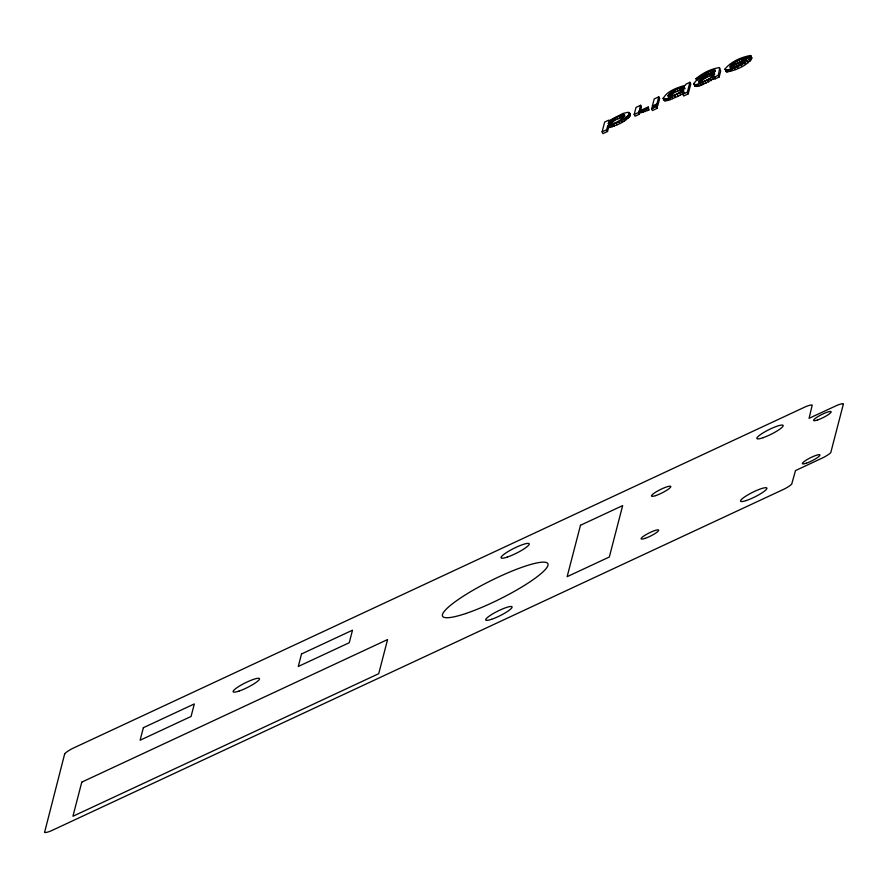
<?xml version="1.0" encoding="UTF-8"?>
<svg xmlns="http://www.w3.org/2000/svg" width="888" height="888" viewBox="0 0 888 888"><rect width="100%" height="100%" fill="white"/><g stroke="black" fill="none" stroke-linecap="round" stroke-linejoin="round"><path stroke-width="1.33" d="M695.992 78.755C702.341 73.105 710.9 68.953 719.225 67.588L720.679 71.107L719.136 77.023L714.918 78.988L715.184 77.966L701.176 85.348L696.148 86.48L694.816 85.87L693.961 83.417L696.436 80.364L706.804 74.148L715.206 71.351L715.173 70.041C707.991 70.097 702.386 76.224 695.992 78.755L696.858 80.475M694.816 85.87L693.961 83.417M629.492 113.609L628.16 112.254L623.054 113.431L608.558 121.034L608.791 120.124L604.673 122.045L602.108 131.89L602.974 133.622L607.536 131.491L608.502 127.761L607.636 126.041C615.539 123.743 624.53 120.457 629.492 113.609L630.358 115.329C625.396 122.189 616.394 125.463 608.502 127.761M630.358 115.329L629.503 112.865M639.682 108.958C640.947 111.833 646.242 107.104 648.284 107.048L648.851 109.946L639.615 112.976L639.282 114.252L635.053 116.228L634.187 114.497L636.019 107.426L640.637 105.272L641.502 107.004L640.548 110.689L639.682 108.958L640.637 105.272M607.536 131.491L606.67 129.759L607.636 126.041M639.282 114.252L638.75 111.255L646.22 109.069L647.985 108.214L648.284 107.048M651.603 108.813L651.97 107.404L656.587 105.25L657.442 106.982L657.076 108.392L652.458 110.545L651.603 108.813L656.21 106.671L656.587 105.25M653.235 107.748L652.369 106.027L654.212 98.945L658.774 96.825L659.629 98.546L657.797 105.628L656.931 103.896L658.774 96.825M682.794 94.272L683.749 90.609L669.63 97.935L664.557 99.145L663.214 98.579C667.077 90.743 677.644 87.612 685.603 85.137L685.847 84.194L689.909 82.307L690.775 84.027L688.211 93.873L683.66 96.004L682.794 94.272L687.356 92.152L689.909 82.307M714.918 78.988L714.329 76.235L700.31 83.616L695.282 84.749L693.961 84.138M719.136 77.023L718.281 75.302L719.757 67.921M725.108 69.653L725.585 70.074C734.898 68.82 745.609 64.28 751.159 56.532L729.947 66.422C733.799 61.749 740.259 58.719 746.209 57.942L750.815 55.8L752.014 58.264C746.464 66.012 735.752 70.541 726.451 71.806L725.096 68.931C731.068 61.583 741.169 57.154 750.371 55.522L750.815 55.8M664.502 98.657L664.524 100.733L668.464 100.322L678.265 96.204L684.604 92.341M713.808 72.783L714.662 74.514L708.324 76.49L707.459 74.758L712.997 72.816L714.341 72.949L714.563 73.837C711.188 78.621 704.717 81.829 698.967 82.14L698.723 81.252L700.343 79.076L708.813 73.859L707.947 72.128M708.324 76.49L702.253 79.964L699.578 82.984L698.723 81.252M608.324 123.399C611.954 118.559 618.481 115.373 624.453 114.896L624.752 115.706C621.089 120.524 614.563 123.898 608.58 124.265L608.324 123.399L609.19 125.13M684.193 87.035L684.448 87.89C680.841 92.752 674.27 95.982 668.298 96.415L668.009 95.582C671.705 90.798 678.199 87.424 684.193 87.035L685.048 88.767M683.627 86.891L684.481 88.622L674.525 92.43L668.875 97.303L668.009 95.582M623.842 114.774L624.697 116.506L616.183 119.503L610.023 123.754L609.168 122.033M745.176 57.887L746.031 59.607L734.121 64.924L733.255 63.192M733.255 67.81L741.902 63.781M634.187 114.497L638.417 112.532M652.369 106.027L656.931 103.896M714.063 77.267L718.281 75.302M602.108 131.89L606.67 129.759M714.107 69.83L714.973 71.551L712.664 72.206L711.799 70.474M611.965 125.874L613.275 125.474M750.482 57.176L751.681 57.531M629.026 113.986L630.358 114.596M750.371 55.522L751.237 57.254M750.527 57.986L751.392 59.718M749.417 59.318L750.282 61.05M747.407 60.939L748.273 62.66M743.633 58.208L744.488 59.94M744.588 62.771L745.443 64.502M741.58 58.93L742.435 60.662M739.016 60.051L739.882 61.783M741.147 64.702L742.002 66.434M736.851 61.117L737.717 62.837M737.284 66.611L738.15 68.343M734.931 62.16L735.797 63.892M734.454 67.877L735.32 69.608M731.823 64.214L732.689 65.934M730.547 65.379L731.401 67.111M731.956 68.864L732.822 70.596M729.803 69.586L730.658 71.318M727.971 70.041L728.826 71.762M726.539 70.208L727.405 71.939M725.096 68.931L726.451 71.806M713.142 70.03L714.008 71.75M712.997 72.816L713.852 74.548M711.932 73.027L712.798 74.758M710.067 71.184L710.933 72.905M710.655 73.427L711.521 75.158M712.354 77.622L713.219 79.354M709.168 74.004L710.034 75.735M710.178 78.977L711.044 80.708M705.172 73.493L706.027 75.225M705.683 75.624L706.548 77.356M707.803 80.297L708.668 82.018M703.019 74.692L704.939 78.222M705.216 81.563L706.071 83.294M702.641 77.367L703.507 79.099M701.387 78.233L702.253 79.964M702.619 82.717L703.474 84.449M700.343 79.076L701.209 80.808M699.555 79.865L700.421 81.585M700.31 83.616L701.176 85.348M698.312 84.26L699.178 85.981M696.614 84.638L697.48 86.369M695.282 84.749L696.148 86.48M694.394 84.582L695.26 86.314M687.356 92.152L688.211 93.873M682.761 86.946L683.627 88.667M681.662 87.168L682.528 88.9M680.352 87.579L681.218 89.3M681.973 91.864L682.839 93.584M678.843 88.156L679.709 89.888M679.864 93.151L680.73 94.872M677.133 88.911L677.988 90.643M675.313 89.799L676.179 91.531M677.411 94.472L678.265 96.204M673.659 90.698L674.525 92.43M674.614 95.837L675.468 97.558M672.172 91.597L673.026 93.329M670.84 92.507L671.694 94.239M671.961 97.014L672.827 98.746M669.719 93.384L670.584 95.116M668.875 94.195L669.741 95.915M669.63 97.935L670.484 99.667M667.598 98.601L668.464 100.322M665.889 99.001L666.755 100.733M664.557 99.145L665.412 100.866M663.214 97.869L664.524 100.733M663.214 98.579L664.08 100.3M656.21 106.671L657.076 108.392M647.985 108.214L648.851 109.946M646.22 109.069L647.075 110.8M644.133 109.968L644.999 111.699M642.268 110.612L643.134 112.343M640.514 111.022L641.38 112.754M638.75 111.255L639.615 112.976M629.059 112.421L629.914 114.141M629.081 114.508L629.947 116.239M628.271 115.529L629.137 117.249M627.083 116.639L627.938 118.37M625.496 117.849L626.362 119.58M622.921 114.852L623.787 116.572M621.755 115.107L622.61 116.828M623.587 119.125L624.453 120.857M620.39 115.54L621.245 117.26M621.4 120.424L622.266 122.144M618.814 116.139L619.68 117.871M617.049 116.927L617.915 118.659M618.958 121.734L619.813 123.454M615.317 117.782L616.183 119.503M616.239 123.055L617.093 124.775M613.741 118.637L614.596 120.368M612.309 119.503L613.175 121.234M613.53 124.242L614.396 125.974M611.033 120.391L611.899 122.122M609.967 121.245L610.833 122.966M611.199 125.141L612.065 126.873M609.235 125.741L610.1 127.461M725.951 70.651L725.962 71.384M64.602 754.178L44.567 832.422A10.789 1.876 -26.5 0 0 50.971 830.924L784.426 488.966A10.789 1.876 -26.5 0 0 791.708 484.104L795.493 470.596L823.498 457.464A10.789 1.876 -26.5 0 0 830.78 452.591L843.434 403.84A10.789 1.876 -26.5 0 0 837.029 405.35L809.068 418.315L812.209 405.106A10.789 1.876 -26.5 0 0 805.805 406.615L72.35 748.562A10.789 1.876 -26.5 0 0 65.079 753.435L64.602 754.178M81.785 782.128L72.927 816.261L378.721 673.692L387.579 639.56L81.785 782.128M143.368 727.694L140.115 740.226L191.075 716.461L194.328 703.929L143.368 727.694M301.531 653.957L298.279 666.477L349.25 642.723L352.503 630.191L301.531 653.957M580.486 525.263L567.143 576.667L609.323 557.009L622.666 505.594L580.486 525.263M746.02 59.807C741.968 63.992 736.074 67.077 730.269 67.854L729.925 67.233L746.02 59.807M238.983 691.086A14.708 2.553 -26.5 0 0 259.485 679.065A14.708 2.553 -26.5 0 0 240.448 685.469A14.708 2.553 -26.5 0 0 238.983 691.086M465.612 613.564A58.808 10.212 -26.5 0 0 547.929 565.456A58.808 10.212 -26.5 0 0 472.172 590.764A58.808 10.212 -26.5 0 0 465.612 613.564M491.586 619.302A14.696 2.553 -26.5 0 0 512.076 607.281A14.696 2.553 -26.5 0 0 493.04 613.686A14.696 2.553 -26.5 0 0 491.586 619.302M645.054 538.383A9.79 1.698 -26.5 0 0 658.707 530.38A9.79 1.698 -26.5 0 0 646.02 534.643A9.79 1.698 -26.5 0 0 645.054 538.383M746.408 500.499A14.696 2.553 -26.5 0 0 766.899 488.478A14.696 2.553 -26.5 0 0 747.874 494.882A14.696 2.553 -26.5 0 0 746.408 500.499M763.28 437.64A14.696 2.553 -26.5 0 0 783.194 425.663A14.696 2.553 -26.5 0 0 763.502 432.623A14.696 2.553 -26.5 0 0 763.28 437.64M806.293 463.214A9.79 1.698 -26.5 0 0 819.946 455.2A9.79 1.698 -26.5 0 0 807.27 459.473A9.79 1.698 -26.5 0 0 806.293 463.214M817.515 420.002A9.79 1.698 -26.5 0 0 831.168 411.999A9.79 1.698 -26.5 0 0 818.481 416.272A9.79 1.698 -26.5 0 0 817.515 420.002M655.777 495.582A10.778 1.876 -26.5 0 0 670.806 486.757A10.778 1.876 -26.5 0 0 656.843 491.464A10.778 1.876 -26.5 0 0 655.777 495.582M507.359 557.054A15.684 2.72 -26.5 0 0 529.226 544.222A15.684 2.72 -26.5 0 0 508.913 551.06A15.684 2.72 -26.5 0 0 507.359 557.054"/></g></svg>
